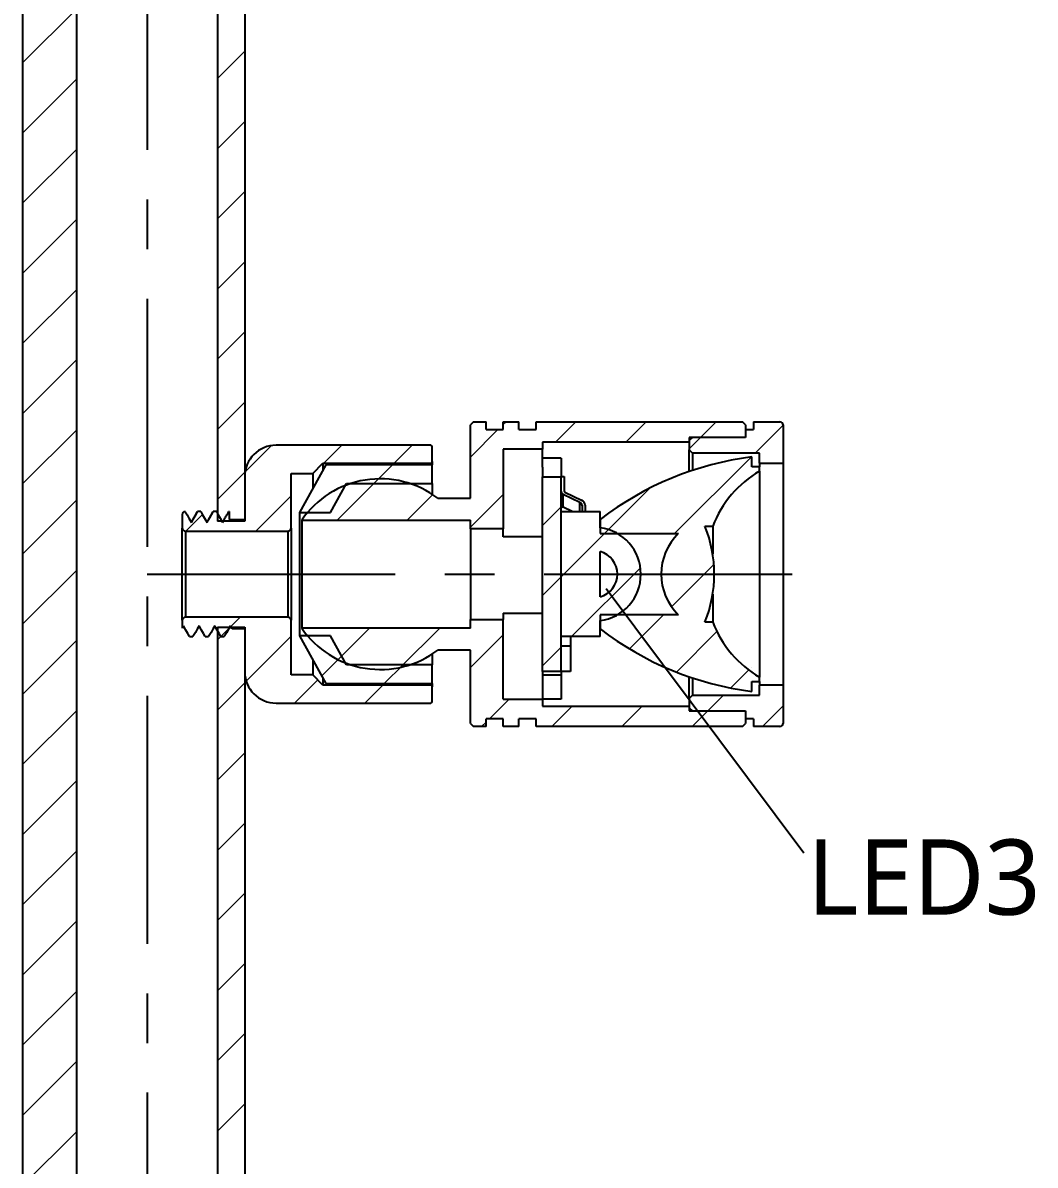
# Model space of a CAD drawing. Header units: millimetres. Extents: x 1051 to 2391, y -75 to 375.
# Drawn here: x 2108.8 to 2173.6, y 148.4 to 221.5 of the extents above; entities that cross this region are included whole.
import ezdxf

# ---------------------------------------------------------------- set-up
doc = ezdxf.new("R2010")
doc.units = ezdxf.units.MM
doc.linetypes.add('CENTER', pattern=[50.8, 31.75, -6.35, 6.35, -6.35])
for name, color, linetype, lineweight in [('CenterLine', 1, 'CENTER', 9), ('Dimension', 136, 'Continuous', 9), ('SolidLine', 7, 'Continuous', 30)]:
    doc.layers.add(name, color=color, linetype=linetype, lineweight=lineweight)
doc.styles.add('微软雅黑-Light', font='')
doc.styles.get('微软雅黑-Light').set_extended_font_data('Microsoft YaHei Light')
pattern_1 = [(45, (1079.2685, -42.7154), (-2.245064, 2.245064), [])]

msp = doc.modelspace()

# ---------------------------------------------------------------- hatches: boundary and pattern name
at = {"layer": 'SolidLine', "linetype": 'Continuous', "lineweight": 18}
h = msp.add_hatch(dxfattribs=at)
h.set_pattern_fill('ANSI31', color=256, style=0)
h.set_pattern_definition(pattern_1)
edge = h.paths.add_edge_path(flags=0)
edge.add_spline(control_points=[(2111.729, 85.314), (2111.834, 85.385), (2111.939, 85.456), (2112.044, 85.527), (2112.11, 85.571), (2112.176, 85.616), (2112.242, 85.66)], knot_values=[0, 0, 0, 0, 0.000381, 0.000381, 0.000381, 0.00062, 0.00062, 0.00062, 0.00062], weights=[1, 1, 1, 1, 1, 1, 1], degree=3, periodic=0)
edge.add_line((2112.242, 85.66), (2112.242, 86.063))
edge.add_spline(control_points=[(2112.242, 86.063), (2112.143, 86.111), (2112.045, 86.16), (2111.946, 86.208), (2111.873, 86.243), (2111.801, 86.278), (2111.729, 86.314)], knot_values=[0, 0, 0, 0, 0.00033, 0.00033, 0.00033, 0.000571, 0.000571, 0.000571, 0.000571], weights=[1, 1, 1, 1, 1, 1, 1], degree=3, periodic=0)
edge.add_spline(control_points=[(2111.729, 86.314), (2111.834, 86.385), (2111.939, 86.456), (2112.044, 86.527), (2112.11, 86.571), (2112.176, 86.616), (2112.242, 86.66)], knot_values=[0, 0, 0, 0, 0.000381, 0.000381, 0.000381, 0.00062, 0.00062, 0.00062, 0.00062], weights=[1, 1, 1, 1, 1, 1, 1], degree=3, periodic=0)
edge.add_line((2112.242, 86.66), (2112.242, 87.063))
edge.add_spline(control_points=[(2112.242, 87.063), (2112.143, 87.111), (2112.045, 87.16), (2111.946, 87.208), (2111.873, 87.243), (2111.801, 87.278), (2111.729, 87.314)], knot_values=[0, 0, 0, 0, 0.00033, 0.00033, 0.00033, 0.000571, 0.000571, 0.000571, 0.000571], weights=[1, 1, 1, 1, 1, 1, 1], degree=3, periodic=0)
edge.add_spline(control_points=[(2111.729, 87.314), (2111.834, 87.385), (2111.939, 87.456), (2112.044, 87.527), (2112.11, 87.571), (2112.176, 87.616), (2112.242, 87.66)], knot_values=[0, 0, 0, 0, 0.000381, 0.000381, 0.000381, 0.00062, 0.00062, 0.00062, 0.00062], weights=[1, 1, 1, 1, 1, 1, 1], degree=3, periodic=0)
edge.add_line((2112.242, 87.66), (2112.242, 88.063))
edge.add_spline(control_points=[(2112.242, 88.063), (2112.143, 88.111), (2112.045, 88.16), (2111.946, 88.208), (2111.873, 88.243), (2111.801, 88.278), (2111.729, 88.314)], knot_values=[0, 0, 0, 0, 0.00033, 0.00033, 0.00033, 0.000571, 0.000571, 0.000571, 0.000571], weights=[1, 1, 1, 1, 1, 1, 1], degree=3, periodic=0)
edge.add_spline(control_points=[(2111.729, 88.314), (2111.834, 88.385), (2111.939, 88.456), (2112.044, 88.527), (2112.11, 88.571), (2112.176, 88.616), (2112.242, 88.66)], knot_values=[0, 0, 0, 0, 0.000381, 0.000381, 0.000381, 0.00062, 0.00062, 0.00062, 0.00062], weights=[1, 1, 1, 1, 1, 1, 1], degree=3, periodic=0)
edge.add_line((2112.242, 88.66), (2112.242, 89.063))
edge.add_spline(control_points=[(2112.242, 89.063), (2112.143, 89.111), (2112.045, 89.16), (2111.946, 89.208), (2111.873, 89.243), (2111.801, 89.278), (2111.729, 89.314)], knot_values=[0, 0, 0, 0, 0.00033, 0.00033, 0.00033, 0.000571, 0.000571, 0.000571, 0.000571], weights=[1, 1, 1, 1, 1, 1, 1], degree=3, periodic=0)
edge.add_spline(control_points=[(2111.729, 89.314), (2111.834, 89.385), (2111.939, 89.456), (2112.044, 89.527), (2112.11, 89.571), (2112.176, 89.616), (2112.242, 89.66)], knot_values=[0, 0, 0, 0, 0.000381, 0.000381, 0.000381, 0.00062, 0.00062, 0.00062, 0.00062], weights=[1, 1, 1, 1, 1, 1, 1], degree=3, periodic=0)
edge.add_line((2112.242, 89.66), (2112.242, 90.063))
edge.add_spline(control_points=[(2112.242, 90.063), (2112.143, 90.111), (2112.045, 90.16), (2111.946, 90.208), (2111.873, 90.243), (2111.801, 90.278), (2111.729, 90.314)], knot_values=[0, 0, 0, 0, 0.00033, 0.00033, 0.00033, 0.000571, 0.000571, 0.000571, 0.000571], weights=[1, 1, 1, 1, 1, 1, 1], degree=3, periodic=0)
edge.add_spline(control_points=[(2111.729, 90.314), (2111.834, 90.385), (2111.939, 90.456), (2112.044, 90.527), (2112.11, 90.571), (2112.176, 90.616), (2112.242, 90.66)], knot_values=[0, 0, 0, 0, 0.000381, 0.000381, 0.000381, 0.00062, 0.00062, 0.00062, 0.00062], weights=[1, 1, 1, 1, 1, 1, 1], degree=3, periodic=0)
edge.add_line((2112.242, 90.66), (2112.242, 91.063))
edge.add_spline(control_points=[(2112.242, 91.063), (2112.143, 91.111), (2112.045, 91.16), (2111.946, 91.208), (2111.873, 91.243), (2111.801, 91.278), (2111.729, 91.314)], knot_values=[0, 0, 0, 0, 0.00033, 0.00033, 0.00033, 0.000571, 0.000571, 0.000571, 0.000571], weights=[1, 1, 1, 1, 1, 1, 1], degree=3, periodic=0)
edge.add_spline(control_points=[(2111.729, 91.314), (2111.834, 91.385), (2111.939, 91.456), (2112.044, 91.527), (2112.11, 91.571), (2112.176, 91.616), (2112.242, 91.66)], knot_values=[0, 0, 0, 0, 0.000381, 0.000381, 0.000381, 0.00062, 0.00062, 0.00062, 0.00062], weights=[1, 1, 1, 1, 1, 1, 1], degree=3, periodic=0)
edge.add_line((2112.242, 91.66), (2112.242, 92.063))
edge.add_spline(control_points=[(2112.242, 92.063), (2112.143, 92.111), (2112.045, 92.16), (2111.946, 92.208), (2111.873, 92.243), (2111.801, 92.278), (2111.729, 92.314)], knot_values=[0, 0, 0, 0, 0.00033, 0.00033, 0.00033, 0.000571, 0.000571, 0.000571, 0.000571], weights=[1, 1, 1, 1, 1, 1, 1], degree=3, periodic=0)
edge.add_spline(control_points=[(2111.729, 92.314), (2111.834, 92.385), (2111.939, 92.456), (2112.044, 92.527), (2112.11, 92.571), (2112.176, 92.616), (2112.242, 92.66)], knot_values=[0, 0, 0, 0, 0.000381, 0.000381, 0.000381, 0.00062, 0.00062, 0.00062, 0.00062], weights=[1, 1, 1, 1, 1, 1, 1], degree=3, periodic=0)
edge.add_line((2112.242, 92.66), (2112.242, 312.895))
edge.add_spline(control_points=[(2112.242, 312.895), (2112.168, 312.942), (2112.094, 312.99), (2112.02, 313.037), (2111.946, 313.084), (2111.872, 313.131), (2111.798, 313.178), (2111.724, 313.226), (2111.65, 313.273), (2111.575, 313.321)], knot_values=[0, 0, 0, 0, 0.000263, 0.000263, 0.000263, 0.000526, 0.000526, 0.000526, 0.000791, 0.000791, 0.000791, 0.000791], weights=[1, 1, 1, 1, 1, 1, 1, 1, 1, 1], degree=3, periodic=0)
edge.add_spline(control_points=[(2111.575, 313.321), (2111.719, 313.395), (2111.862, 313.47), (2112.006, 313.545), (2112.085, 313.586), (2112.164, 313.627), (2112.242, 313.668)], knot_values=[0, 0, 0, 0, 0.000485, 0.000485, 0.000485, 0.000752, 0.000752, 0.000752, 0.000752], weights=[1, 1, 1, 1, 1, 1, 1], degree=3, periodic=0)
edge.add_line((2112.242, 313.668), (2112.242, 313.895))
edge.add_spline(control_points=[(2112.242, 313.895), (2112.168, 313.942), (2112.094, 313.99), (2112.02, 314.037), (2111.946, 314.084), (2111.872, 314.131), (2111.798, 314.178), (2111.724, 314.226), (2111.65, 314.273), (2111.575, 314.321)], knot_values=[0, 0, 0, 0, 0.000263, 0.000263, 0.000263, 0.000526, 0.000526, 0.000526, 0.000791, 0.000791, 0.000791, 0.000791], weights=[1, 1, 1, 1, 1, 1, 1, 1, 1, 1], degree=3, periodic=0)
edge.add_spline(control_points=[(2111.575, 314.321), (2111.719, 314.395), (2111.862, 314.47), (2112.006, 314.545), (2112.085, 314.586), (2112.164, 314.627), (2112.242, 314.668)], knot_values=[0, 0, 0, 0, 0.000485, 0.000485, 0.000485, 0.000752, 0.000752, 0.000752, 0.000752], weights=[1, 1, 1, 1, 1, 1, 1], degree=3, periodic=0)
edge.add_line((2112.242, 314.668), (2112.242, 314.895))
edge.add_spline(control_points=[(2112.242, 314.895), (2112.168, 314.942), (2112.094, 314.99), (2112.02, 315.037), (2111.946, 315.084), (2111.872, 315.131), (2111.798, 315.178), (2111.724, 315.226), (2111.65, 315.273), (2111.575, 315.321)], knot_values=[0, 0, 0, 0, 0.000263, 0.000263, 0.000263, 0.000526, 0.000526, 0.000526, 0.000791, 0.000791, 0.000791, 0.000791], weights=[1, 1, 1, 1, 1, 1, 1, 1, 1, 1], degree=3, periodic=0)
edge.add_spline(control_points=[(2111.575, 315.321), (2111.719, 315.395), (2111.862, 315.47), (2112.006, 315.545), (2112.085, 315.586), (2112.164, 315.627), (2112.242, 315.668)], knot_values=[0, 0, 0, 0, 0.000485, 0.000485, 0.000485, 0.000752, 0.000752, 0.000752, 0.000752], weights=[1, 1, 1, 1, 1, 1, 1], degree=3, periodic=0)
edge.add_line((2112.242, 315.668), (2112.242, 315.895))
edge.add_spline(control_points=[(2112.242, 315.895), (2112.168, 315.942), (2112.094, 315.99), (2112.02, 316.037), (2111.946, 316.084), (2111.872, 316.131), (2111.798, 316.178), (2111.724, 316.226), (2111.65, 316.273), (2111.575, 316.321)], knot_values=[0, 0, 0, 0, 0.000263, 0.000263, 0.000263, 0.000526, 0.000526, 0.000526, 0.000791, 0.000791, 0.000791, 0.000791], weights=[1, 1, 1, 1, 1, 1, 1, 1, 1, 1], degree=3, periodic=0)
edge.add_spline(control_points=[(2111.575, 316.321), (2111.719, 316.395), (2111.862, 316.47), (2112.006, 316.545), (2112.085, 316.586), (2112.164, 316.627), (2112.242, 316.668)], knot_values=[0, 0, 0, 0, 0.000485, 0.000485, 0.000485, 0.000752, 0.000752, 0.000752, 0.000752], weights=[1, 1, 1, 1, 1, 1, 1], degree=3, periodic=0)
edge.add_line((2112.242, 316.668), (2112.242, 316.895))
edge.add_spline(control_points=[(2112.242, 316.895), (2112.168, 316.942), (2112.094, 316.99), (2112.02, 317.037), (2111.946, 317.084), (2111.872, 317.131), (2111.798, 317.178), (2111.724, 317.226), (2111.65, 317.273), (2111.575, 317.321)], knot_values=[0, 0, 0, 0, 0.000263, 0.000263, 0.000263, 0.000526, 0.000526, 0.000526, 0.000791, 0.000791, 0.000791, 0.000791], weights=[1, 1, 1, 1, 1, 1, 1, 1, 1, 1], degree=3, periodic=0)
edge.add_spline(control_points=[(2111.575, 317.321), (2111.708, 317.39), (2111.842, 317.459), (2111.975, 317.529)], knot_values=[0, 0, 0, 0, 0.00045, 0.00045, 0.00045, 0.00045], weights=[1, 1, 1, 1], degree=3, periodic=0)
edge.add_line((2111.975, 317.529), (2111.242, 318.261))
edge.add_line((2111.242, 318.261), (2108.792, 318.261))
edge.add_line((2108.792, 318.261), (2108.792, 316.761))
edge.add_line((2108.792, 316.761), (2109.592, 316.761))
edge.add_line((2109.592, 316.761), (2109.592, 315.661))
edge.add_line((2109.592, 315.661), (2108.792, 315.661))
edge.add_line((2108.792, 315.661), (2108.792, 83.261))
edge.add_line((2108.792, 83.261), (2111.242, 83.261))
edge.add_line((2111.242, 83.261), (2112.109, 84.128))
edge.add_spline(control_points=[(2112.109, 84.128), (2112.055, 84.155), (2112, 84.181), (2111.946, 84.208), (2111.873, 84.243), (2111.801, 84.278), (2111.729, 84.314)], knot_values=[0.000148, 0.000148, 0.000148, 0.000148, 0.00033, 0.00033, 0.00033, 0.000571, 0.000571, 0.000571, 0.000571], weights=[1, 1, 1, 1, 1, 1, 1], degree=3, periodic=0)
edge.add_spline(control_points=[(2111.729, 84.314), (2111.834, 84.385), (2111.939, 84.456), (2112.044, 84.527), (2112.11, 84.571), (2112.176, 84.616), (2112.242, 84.66)], knot_values=[0, 0, 0, 0, 0.000381, 0.000381, 0.000381, 0.00062, 0.00062, 0.00062, 0.00062], weights=[1, 1, 1, 1, 1, 1, 1], degree=3, periodic=0)
edge.add_line((2112.242, 84.66), (2112.242, 85.063))
edge.add_spline(control_points=[(2112.242, 85.063), (2112.143, 85.111), (2112.045, 85.16), (2111.946, 85.208), (2111.873, 85.243), (2111.801, 85.278), (2111.729, 85.314)], knot_values=[0, 0, 0, 0, 0.00033, 0.00033, 0.00033, 0.000571, 0.000571, 0.000571, 0.000571], weights=[1, 1, 1, 1, 1, 1, 1], degree=3, periodic=0)
h = msp.add_hatch(dxfattribs=at)
h.set_pattern_fill('ANSI31', color=256, style=0)
h.set_pattern_definition(pattern_1)
h.paths.add_polyline_path([(2121.242, 189.661), (2122.992, 189.661), (2122.992, 242.861), (2121.242, 242.861)], flags=0)
h = msp.add_hatch(dxfattribs=at)
h.set_pattern_fill('ANSI31', color=256, style=0)
h.set_pattern_definition(pattern_1)
edge = h.paths.add_edge_path(flags=0)
edge.add_line((2137.434, 191.121), (2135.351, 191.121))
edge.add_arc((2131.664, 186.261), 6.1, 52.81814, 145.55786)
edge.add_line((2126.634, 189.711), (2137.434, 189.711))
edge.add_line((2137.434, 189.711), (2137.434, 189.161))
edge.add_line((2137.434, 189.161), (2139.534, 189.161))
edge.add_line((2139.534, 189.161), (2139.534, 194.255))
edge.add_line((2139.534, 194.255), (2142.034, 194.255))
edge.add_line((2142.034, 194.255), (2142.034, 194.711))
edge.add_line((2142.034, 194.711), (2151.434, 194.711))
edge.add_line((2151.434, 194.711), (2151.434, 195.011))
edge.add_line((2151.434, 195.011), (2155.034, 195.011))
edge.add_line((2155.034, 195.011), (2155.034, 195.811))
edge.add_line((2155.034, 195.811), (2154.834, 196.011))
edge.add_line((2154.834, 196.011), (2141.634, 196.011))
edge.add_line((2141.634, 196.011), (2141.634, 195.511))
edge.add_line((2141.634, 195.511), (2140.534, 195.511))
edge.add_line((2140.534, 195.511), (2140.534, 196.011))
edge.add_line((2140.534, 196.011), (2139.534, 196.011))
edge.add_line((2139.534, 196.011), (2139.534, 195.511))
edge.add_line((2139.534, 195.511), (2138.434, 195.511))
edge.add_line((2138.434, 195.511), (2138.434, 196.011))
edge.add_line((2138.434, 196.011), (2137.634, 196.011))
edge.add_line((2137.634, 196.011), (2137.434, 195.811))
edge.add_line((2137.434, 195.811), (2137.434, 191.121))
h = msp.add_hatch(dxfattribs=at)
h.set_pattern_fill('ANSI31', color=256, style=0)
h.set_pattern_definition(pattern_1)
edge = h.paths.add_edge_path(flags=0)
edge.add_line((2157.234, 196.011), (2155.534, 196.011))
edge.add_line((2155.534, 196.011), (2155.534, 195.511))
edge.add_line((2155.534, 195.511), (2155.034, 195.511))
edge.add_line((2155.034, 195.511), (2155.034, 195.011))
edge.add_line((2155.034, 195.011), (2151.634, 195.011))
edge.add_line((2151.634, 195.011), (2151.434, 194.811))
edge.add_line((2151.434, 194.811), (2151.434, 194.211))
edge.add_line((2151.434, 194.211), (2151.634, 194.011))
edge.add_line((2151.634, 194.011), (2155.934, 194.011))
edge.add_line((2155.934, 194.011), (2155.934, 193.361))
edge.add_line((2155.934, 193.361), (2157.434, 193.361))
edge.add_line((2157.434, 193.361), (2157.434, 195.811))
edge.add_arc((2157.234, 195.811), 0.2, 0, 90)
h = msp.add_hatch(dxfattribs=at)
h.set_pattern_fill('ANSI31', color=256, style=0)
h.set_pattern_definition(pattern_1)
edge = h.paths.add_edge_path(flags=0)
edge.add_spline(control_points=[(2119.577, 189.577), (2119.524, 189.668), (2119.471, 189.758), (2119.417, 189.849), (2119.377, 189.917), (2119.337, 189.986), (2119.296, 190.055), (2119.256, 190.123), (2119.216, 190.192), (2119.176, 190.26)], knot_values=[0, 0, 0, 0, 0.000315, 0.000315, 0.000315, 0.000554, 0.000554, 0.000554, 0.000792, 0.000792, 0.000792, 0.000792], weights=[1, 1, 1, 1, 1, 1, 1, 1, 1, 1], degree=3, periodic=0)
edge.add_arc((2119.192, 190.061), 0.2, 94.71438, 180)
edge.add_line((2118.992, 190.061), (2118.992, 189.211))
edge.add_arc((2119.192, 189.211), 0.2, 180, 270)
edge.add_line((2119.192, 189.011), (2125.764, 189.011))
edge.add_arc((2125.764, 189.211), 0.2, 270, 360)
edge.add_line((2125.964, 189.211), (2125.964, 192.711))
edge.add_line((2125.964, 192.711), (2127.342, 192.711))
edge.add_line((2127.342, 192.711), (2127.992, 193.361))
edge.add_line((2127.992, 193.361), (2134.892, 193.361))
edge.add_arc((2134.892, 193.461), 0.1, 270, 360)
edge.add_line((2134.992, 193.461), (2134.992, 194.411))
edge.add_arc((2134.892, 194.411), 0.1, 0, 90)
edge.add_line((2134.892, 194.511), (2124.992, 194.511))
edge.add_arc((2124.992, 192.511), 2, 90, 180)
edge.add_line((2122.992, 192.511), (2122.992, 189.761))
edge.add_line((2122.992, 189.761), (2121.992, 189.761))
edge.add_line((2121.992, 189.761), (2121.992, 190.261))
edge.add_line((2121.992, 190.261), (2121.966, 190.261))
edge.add_spline(control_points=[(2121.966, 190.261), (2121.915, 190.172), (2121.864, 190.082), (2121.813, 189.993), (2121.774, 189.923), (2121.735, 189.854), (2121.695, 189.785), (2121.656, 189.715), (2121.616, 189.646), (2121.577, 189.577)], knot_values=[0, 0, 0, 0, 0.000309, 0.000309, 0.000309, 0.000548, 0.000548, 0.000548, 0.000787, 0.000787, 0.000787, 0.000787], weights=[1, 1, 1, 1, 1, 1, 1, 1, 1, 1], degree=3, periodic=0)
edge.add_spline(control_points=[(2121.577, 189.577), (2121.524, 189.668), (2121.471, 189.758), (2121.417, 189.849), (2121.377, 189.917), (2121.337, 189.986), (2121.296, 190.055), (2121.256, 190.124), (2121.216, 190.192), (2121.175, 190.261)], knot_values=[0, 0, 0, 0, 0.000315, 0.000315, 0.000315, 0.000554, 0.000554, 0.000554, 0.000793, 0.000793, 0.000793, 0.000793], weights=[1, 1, 1, 1, 1, 1, 1, 1, 1, 1], degree=3, periodic=0)
edge.add_line((2121.175, 190.261), (2120.966, 190.261))
edge.add_spline(control_points=[(2120.966, 190.261), (2120.915, 190.172), (2120.864, 190.082), (2120.813, 189.993), (2120.774, 189.923), (2120.735, 189.854), (2120.695, 189.785), (2120.656, 189.715), (2120.616, 189.646), (2120.577, 189.577)], knot_values=[0, 0, 0, 0, 0.000309, 0.000309, 0.000309, 0.000548, 0.000548, 0.000548, 0.000787, 0.000787, 0.000787, 0.000787], weights=[1, 1, 1, 1, 1, 1, 1, 1, 1, 1], degree=3, periodic=0)
edge.add_spline(control_points=[(2120.577, 189.577), (2120.524, 189.668), (2120.471, 189.758), (2120.417, 189.849), (2120.377, 189.917), (2120.337, 189.986), (2120.296, 190.055), (2120.256, 190.124), (2120.216, 190.192), (2120.175, 190.261)], knot_values=[0, 0, 0, 0, 0.000315, 0.000315, 0.000315, 0.000554, 0.000554, 0.000554, 0.000793, 0.000793, 0.000793, 0.000793], weights=[1, 1, 1, 1, 1, 1, 1, 1, 1, 1], degree=3, periodic=0)
edge.add_line((2120.175, 190.261), (2119.966, 190.261))
edge.add_spline(control_points=[(2119.966, 190.261), (2119.915, 190.172), (2119.864, 190.082), (2119.813, 189.993), (2119.774, 189.923), (2119.735, 189.854), (2119.695, 189.785), (2119.656, 189.715), (2119.616, 189.646), (2119.577, 189.577)], knot_values=[0, 0, 0, 0, 0.000309, 0.000309, 0.000309, 0.000548, 0.000548, 0.000548, 0.000787, 0.000787, 0.000787, 0.000787], weights=[1, 1, 1, 1, 1, 1, 1, 1, 1, 1], degree=3, periodic=0)
h = msp.add_hatch(dxfattribs=at)
h.set_pattern_fill('ANSI31', color=256, style=0)
h.set_pattern_definition(pattern_1)
edge = h.paths.add_edge_path(flags=0)
edge.add_line((2155.434, 179.386), (2155.934, 179.386))
edge.add_line((2155.934, 179.386), (2155.934, 179.661))
edge.add_arc((2159.47, 185.702), 7, 200.97991, 239.65971, ccw=False)
edge.add_line((2152.934, 183.196), (2152.434, 183.196))
edge.add_arc((2144.905, 186.261), 8.129, 337.84785, 382.15215)
edge.add_line((2152.434, 189.326), (2152.934, 189.326))
edge.add_arc((2159.47, 186.82), 7, 120.34029, 159.02009, ccw=False)
edge.add_line((2155.934, 192.861), (2155.934, 193.136))
edge.add_line((2155.934, 193.136), (2155.434, 193.136))
edge.add_line((2155.434, 193.136), (2155.434, 193.761))
edge.add_arc((2157.941, 173.919), 20, 97.2027, 127.61698)
edge.add_line((2145.734, 189.761), (2145.734, 188.861))
edge.add_line((2145.734, 188.861), (2150.734, 188.861))
edge.add_arc((2153.256, 186.261), 3.623, 134.1358, 225.8642)
edge.add_line((2150.734, 183.661), (2145.734, 183.661))
edge.add_line((2145.734, 183.661), (2145.734, 182.761))
edge.add_arc((2157.941, 198.603), 20, 232.38302, 262.7973)
edge.add_line((2155.434, 178.761), (2155.434, 179.386))
h = msp.add_hatch(dxfattribs=at)
h.set_pattern_fill('ANSI31', color=256, style=0)
h.set_pattern_definition(pattern_1)
h.paths.add_polyline_path([(2134.992, 193.261), (2128.173, 193.261), (2126.492, 190.211), (2128.473, 190.211), (2129.492, 192.061), (2134.992, 192.061)], flags=0)
h = msp.add_hatch(dxfattribs=at)
h.set_pattern_fill('ANSI31', color=256, style=0)
h.set_pattern_definition(pattern_1)
h.paths.add_polyline_path([(2142.034, 180.028), (2143.234, 180.028), (2143.234, 192.494), (2142.034, 192.494)], flags=0)
h = msp.add_hatch(dxfattribs=at)
h.set_pattern_fill('ANSI31', color=256, style=0)
h.set_pattern_definition(pattern_1)
edge = h.paths.add_edge_path(flags=0)
edge.add_line((2143.234, 190.261), (2143.234, 182.261))
edge.add_line((2143.234, 182.261), (2145.734, 182.261))
edge.add_line((2145.734, 182.261), (2145.734, 183.288))
edge.add_arc((2145.334, 186.261), 3, 277.66226, 442.33774)
edge.add_line((2145.734, 189.234), (2145.734, 190.261))
edge.add_line((2145.734, 190.261), (2143.234, 190.261))
edge = h.paths.add_edge_path(flags=0)
edge.add_line((2145.734, 184.815), (2145.734, 187.707))
edge.add_arc((2145.334, 186.261), 1.5, -74.53399, 74.53399, ccw=False)
h = msp.add_hatch(dxfattribs=at)
h.set_pattern_fill('ANSI31', color=256, style=0)
h.set_pattern_definition(pattern_1)
edge = h.paths.add_edge_path(flags=0)
edge.add_spline(control_points=[(2119.077, 182.945), (2119.128, 182.856), (2119.179, 182.766), (2119.23, 182.677), (2119.269, 182.607), (2119.308, 182.538), (2119.348, 182.469), (2119.387, 182.4), (2119.427, 182.33), (2119.466, 182.261)], knot_values=[0, 0, 0, 0, 0.000309, 0.000309, 0.000309, 0.000548, 0.000548, 0.000548, 0.000787, 0.000787, 0.000787, 0.000787], weights=[1, 1, 1, 1, 1, 1, 1, 1, 1, 1], degree=3, periodic=0)
edge.add_line((2119.466, 182.261), (2119.675, 182.261))
edge.add_spline(control_points=[(2119.675, 182.261), (2119.729, 182.352), (2119.782, 182.442), (2119.835, 182.533), (2119.875, 182.602), (2119.916, 182.67), (2119.956, 182.739), (2119.996, 182.808), (2120.037, 182.876), (2120.077, 182.945)], knot_values=[0, 0, 0, 0, 0.000315, 0.000315, 0.000315, 0.000554, 0.000554, 0.000554, 0.000793, 0.000793, 0.000793, 0.000793], weights=[1, 1, 1, 1, 1, 1, 1, 1, 1, 1], degree=3, periodic=0)
edge.add_spline(control_points=[(2120.077, 182.945), (2120.128, 182.856), (2120.179, 182.766), (2120.23, 182.677), (2120.269, 182.607), (2120.308, 182.538), (2120.348, 182.469), (2120.387, 182.4), (2120.427, 182.33), (2120.466, 182.261)], knot_values=[0, 0, 0, 0, 0.000309, 0.000309, 0.000309, 0.000548, 0.000548, 0.000548, 0.000787, 0.000787, 0.000787, 0.000787], weights=[1, 1, 1, 1, 1, 1, 1, 1, 1, 1], degree=3, periodic=0)
edge.add_line((2120.466, 182.261), (2120.675, 182.261))
edge.add_spline(control_points=[(2120.675, 182.261), (2120.729, 182.352), (2120.782, 182.442), (2120.835, 182.533), (2120.875, 182.602), (2120.916, 182.67), (2120.956, 182.739), (2120.996, 182.808), (2121.037, 182.876), (2121.077, 182.945)], knot_values=[0, 0, 0, 0, 0.000315, 0.000315, 0.000315, 0.000554, 0.000554, 0.000554, 0.000793, 0.000793, 0.000793, 0.000793], weights=[1, 1, 1, 1, 1, 1, 1, 1, 1, 1], degree=3, periodic=0)
edge.add_spline(control_points=[(2121.077, 182.945), (2121.128, 182.856), (2121.179, 182.766), (2121.23, 182.677), (2121.269, 182.607), (2121.308, 182.538), (2121.348, 182.469), (2121.387, 182.4), (2121.427, 182.33), (2121.466, 182.261)], knot_values=[0, 0, 0, 0, 0.000309, 0.000309, 0.000309, 0.000548, 0.000548, 0.000548, 0.000787, 0.000787, 0.000787, 0.000787], weights=[1, 1, 1, 1, 1, 1, 1, 1, 1, 1], degree=3, periodic=0)
edge.add_line((2121.466, 182.261), (2121.675, 182.261))
edge.add_spline(control_points=[(2121.675, 182.261), (2121.729, 182.352), (2121.782, 182.442), (2121.835, 182.533), (2121.875, 182.602), (2121.916, 182.67), (2121.956, 182.739), (2121.996, 182.808), (2122.037, 182.876), (2122.077, 182.945)], knot_values=[0, 0, 0, 0, 0.000315, 0.000315, 0.000315, 0.000554, 0.000554, 0.000554, 0.000793, 0.000793, 0.000793, 0.000793], weights=[1, 1, 1, 1, 1, 1, 1, 1, 1, 1], degree=3, periodic=0)
edge.add_spline(control_points=[(2122.077, 182.945), (2122.112, 182.884), (2122.147, 182.822), (2122.182, 182.761)], knot_values=[0, 0, 0, 0, 0.000212, 0.000212, 0.000212, 0.000212], weights=[1, 1, 1, 1], degree=3, periodic=0)
edge.add_line((2122.182, 182.761), (2122.992, 182.761))
edge.add_line((2122.992, 182.761), (2122.992, 180.011))
edge.add_arc((2124.992, 180.011), 2, 180, 270)
edge.add_line((2124.992, 178.011), (2134.892, 178.011))
edge.add_arc((2134.892, 178.111), 0.1, 270, 360)
edge.add_line((2134.992, 178.111), (2134.992, 179.061))
edge.add_arc((2134.892, 179.061), 0.1, 0, 90)
edge.add_line((2134.892, 179.161), (2127.992, 179.161))
edge.add_line((2127.992, 179.161), (2127.342, 179.811))
edge.add_line((2127.342, 179.811), (2125.964, 179.811))
edge.add_line((2125.964, 179.811), (2125.964, 183.311))
edge.add_arc((2125.764, 183.311), 0.2, 0, 90)
edge.add_line((2125.764, 183.511), (2119.192, 183.511))
edge.add_arc((2119.192, 183.311), 0.2, 90, 180)
edge.add_line((2118.992, 183.311), (2118.992, 182.801))
edge.add_spline(control_points=[(2118.992, 182.801), (2119.021, 182.849), (2119.049, 182.897), (2119.077, 182.945)], knot_values=[0.000626, 0.000626, 0.000626, 0.000626, 0.000793, 0.000793, 0.000793, 0.000793], weights=[1, 1, 1, 1], degree=3, periodic=0)
h = msp.add_hatch(dxfattribs=at)
h.set_pattern_fill('ANSI31', color=256, style=0)
h.set_pattern_definition(pattern_1)
edge = h.paths.add_edge_path(flags=0)
edge.add_spline(control_points=[(2121.756, 88.814), (2121.657, 88.765), (2121.558, 88.717), (2121.459, 88.669), (2121.387, 88.634), (2121.315, 88.599), (2121.242, 88.563)], knot_values=[0, 0, 0, 0, 0.00033, 0.00033, 0.00033, 0.000571, 0.000571, 0.000571, 0.000571], weights=[1, 1, 1, 1, 1, 1, 1], degree=3, periodic=0)
edge.add_line((2121.242, 88.563), (2121.242, 88.16))
edge.add_spline(control_points=[(2121.242, 88.16), (2121.347, 88.089), (2121.452, 88.018), (2121.558, 87.947), (2121.624, 87.903), (2121.69, 87.858), (2121.756, 87.814)], knot_values=[0, 0, 0, 0, 0.000381, 0.000381, 0.000381, 0.00062, 0.00062, 0.00062, 0.00062], weights=[1, 1, 1, 1, 1, 1, 1], degree=3, periodic=0)
edge.add_spline(control_points=[(2121.756, 87.814), (2121.657, 87.765), (2121.558, 87.717), (2121.459, 87.669), (2121.387, 87.634), (2121.315, 87.599), (2121.242, 87.563)], knot_values=[0, 0, 0, 0, 0.00033, 0.00033, 0.00033, 0.000571, 0.000571, 0.000571, 0.000571], weights=[1, 1, 1, 1, 1, 1, 1], degree=3, periodic=0)
edge.add_line((2121.242, 87.563), (2121.242, 87.16))
edge.add_spline(control_points=[(2121.242, 87.16), (2121.347, 87.089), (2121.452, 87.018), (2121.558, 86.947), (2121.624, 86.903), (2121.69, 86.858), (2121.756, 86.814)], knot_values=[0, 0, 0, 0, 0.000381, 0.000381, 0.000381, 0.00062, 0.00062, 0.00062, 0.00062], weights=[1, 1, 1, 1, 1, 1, 1], degree=3, periodic=0)
edge.add_spline(control_points=[(2121.756, 86.814), (2121.657, 86.765), (2121.558, 86.717), (2121.459, 86.669), (2121.387, 86.634), (2121.315, 86.599), (2121.242, 86.563)], knot_values=[0, 0, 0, 0, 0.00033, 0.00033, 0.00033, 0.000571, 0.000571, 0.000571, 0.000571], weights=[1, 1, 1, 1, 1, 1, 1], degree=3, periodic=0)
edge.add_line((2121.242, 86.563), (2121.242, 86.16))
edge.add_spline(control_points=[(2121.242, 86.16), (2121.347, 86.089), (2121.452, 86.018), (2121.558, 85.947), (2121.624, 85.903), (2121.69, 85.858), (2121.756, 85.814)], knot_values=[0, 0, 0, 0, 0.000381, 0.000381, 0.000381, 0.00062, 0.00062, 0.00062, 0.00062], weights=[1, 1, 1, 1, 1, 1, 1], degree=3, periodic=0)
edge.add_spline(control_points=[(2121.756, 85.814), (2121.657, 85.765), (2121.558, 85.717), (2121.459, 85.669), (2121.387, 85.634), (2121.315, 85.599), (2121.242, 85.563)], knot_values=[0, 0, 0, 0, 0.00033, 0.00033, 0.00033, 0.000571, 0.000571, 0.000571, 0.000571], weights=[1, 1, 1, 1, 1, 1, 1], degree=3, periodic=0)
edge.add_line((2121.242, 85.563), (2121.242, 85.16))
edge.add_spline(control_points=[(2121.242, 85.16), (2121.347, 85.089), (2121.452, 85.018), (2121.558, 84.947), (2121.624, 84.903), (2121.69, 84.858), (2121.756, 84.814)], knot_values=[0, 0, 0, 0, 0.000381, 0.000381, 0.000381, 0.00062, 0.00062, 0.00062, 0.00062], weights=[1, 1, 1, 1, 1, 1, 1], degree=3, periodic=0)
edge.add_spline(control_points=[(2121.756, 84.814), (2121.657, 84.765), (2121.558, 84.717), (2121.459, 84.669), (2121.387, 84.634), (2121.315, 84.599), (2121.242, 84.563)], knot_values=[0, 0, 0, 0, 0.00033, 0.00033, 0.00033, 0.000571, 0.000571, 0.000571, 0.000571], weights=[1, 1, 1, 1, 1, 1, 1], degree=3, periodic=0)
edge.add_line((2121.242, 84.563), (2121.242, 84.261))
edge.add_line((2121.242, 84.261), (2121.552, 83.951))
edge.add_spline(control_points=[(2121.552, 83.951), (2121.554, 83.95), (2121.556, 83.949), (2121.558, 83.947), (2121.624, 83.903), (2121.69, 83.858), (2121.756, 83.814)], knot_values=[0.000374, 0.000374, 0.000374, 0.000374, 0.000381, 0.000381, 0.000381, 0.00062, 0.00062, 0.00062, 0.00062], weights=[1, 1, 1, 1, 1, 1, 1], degree=3, periodic=0)
edge.add_spline(control_points=[(2121.756, 83.814), (2121.741, 83.806), (2121.726, 83.799), (2121.711, 83.792)], knot_values=[0, 0, 0, 0, 0.000049, 0.000049, 0.000049, 0.000049], weights=[1, 1, 1, 1], degree=3, periodic=0)
edge.add_line((2121.711, 83.792), (2122.242, 83.261))
edge.add_line((2122.242, 83.261), (2122.992, 83.261))
edge.add_line((2122.992, 83.261), (2122.992, 182.861))
edge.add_line((2122.992, 182.861), (2121.242, 182.861))
edge.add_line((2121.242, 182.861), (2121.242, 93.16))
edge.add_spline(control_points=[(2121.242, 93.16), (2121.347, 93.089), (2121.452, 93.018), (2121.558, 92.947), (2121.624, 92.903), (2121.69, 92.858), (2121.756, 92.814)], knot_values=[0, 0, 0, 0, 0.000381, 0.000381, 0.000381, 0.00062, 0.00062, 0.00062, 0.00062], weights=[1, 1, 1, 1, 1, 1, 1], degree=3, periodic=0)
edge.add_spline(control_points=[(2121.756, 92.814), (2121.657, 92.765), (2121.558, 92.717), (2121.459, 92.669), (2121.387, 92.634), (2121.315, 92.599), (2121.242, 92.563)], knot_values=[0, 0, 0, 0, 0.00033, 0.00033, 0.00033, 0.000571, 0.000571, 0.000571, 0.000571], weights=[1, 1, 1, 1, 1, 1, 1], degree=3, periodic=0)
edge.add_line((2121.242, 92.563), (2121.242, 92.16))
edge.add_spline(control_points=[(2121.242, 92.16), (2121.347, 92.089), (2121.452, 92.018), (2121.558, 91.947), (2121.624, 91.903), (2121.69, 91.858), (2121.756, 91.814)], knot_values=[0, 0, 0, 0, 0.000381, 0.000381, 0.000381, 0.00062, 0.00062, 0.00062, 0.00062], weights=[1, 1, 1, 1, 1, 1, 1], degree=3, periodic=0)
edge.add_spline(control_points=[(2121.756, 91.814), (2121.657, 91.765), (2121.558, 91.717), (2121.459, 91.669), (2121.387, 91.634), (2121.315, 91.599), (2121.242, 91.563)], knot_values=[0, 0, 0, 0, 0.00033, 0.00033, 0.00033, 0.000571, 0.000571, 0.000571, 0.000571], weights=[1, 1, 1, 1, 1, 1, 1], degree=3, periodic=0)
edge.add_line((2121.242, 91.563), (2121.242, 91.16))
edge.add_spline(control_points=[(2121.242, 91.16), (2121.347, 91.089), (2121.452, 91.018), (2121.558, 90.947), (2121.624, 90.903), (2121.69, 90.858), (2121.756, 90.814)], knot_values=[0, 0, 0, 0, 0.000381, 0.000381, 0.000381, 0.00062, 0.00062, 0.00062, 0.00062], weights=[1, 1, 1, 1, 1, 1, 1], degree=3, periodic=0)
edge.add_spline(control_points=[(2121.756, 90.814), (2121.657, 90.765), (2121.558, 90.717), (2121.459, 90.669), (2121.387, 90.634), (2121.315, 90.599), (2121.242, 90.563)], knot_values=[0, 0, 0, 0, 0.00033, 0.00033, 0.00033, 0.000571, 0.000571, 0.000571, 0.000571], weights=[1, 1, 1, 1, 1, 1, 1], degree=3, periodic=0)
edge.add_line((2121.242, 90.563), (2121.242, 90.16))
edge.add_spline(control_points=[(2121.242, 90.16), (2121.347, 90.089), (2121.452, 90.018), (2121.558, 89.947), (2121.624, 89.903), (2121.69, 89.858), (2121.756, 89.814)], knot_values=[0, 0, 0, 0, 0.000381, 0.000381, 0.000381, 0.00062, 0.00062, 0.00062, 0.00062], weights=[1, 1, 1, 1, 1, 1, 1], degree=3, periodic=0)
edge.add_spline(control_points=[(2121.756, 89.814), (2121.657, 89.765), (2121.558, 89.717), (2121.459, 89.669), (2121.387, 89.634), (2121.315, 89.599), (2121.242, 89.563)], knot_values=[0, 0, 0, 0, 0.00033, 0.00033, 0.00033, 0.000571, 0.000571, 0.000571, 0.000571], weights=[1, 1, 1, 1, 1, 1, 1], degree=3, periodic=0)
edge.add_line((2121.242, 89.563), (2121.242, 89.16))
edge.add_spline(control_points=[(2121.242, 89.16), (2121.347, 89.089), (2121.452, 89.018), (2121.558, 88.947), (2121.624, 88.903), (2121.69, 88.858), (2121.756, 88.814)], knot_values=[0, 0, 0, 0, 0.000381, 0.000381, 0.000381, 0.00062, 0.00062, 0.00062, 0.00062], weights=[1, 1, 1, 1, 1, 1, 1], degree=3, periodic=0)
h = msp.add_hatch(dxfattribs=at)
h.set_pattern_fill('ANSI31', color=256, style=0)
h.set_pattern_definition(pattern_1)
edge = h.paths.add_edge_path(flags=0)
edge.add_line((2137.434, 182.811), (2126.634, 182.811))
edge.add_arc((2131.664, 186.261), 6.1, 214.44214, 307.18186)
edge.add_line((2135.351, 181.401), (2137.434, 181.401))
edge.add_line((2137.434, 181.401), (2137.434, 176.711))
edge.add_line((2137.434, 176.711), (2137.634, 176.511))
edge.add_line((2137.634, 176.511), (2138.434, 176.511))
edge.add_line((2138.434, 176.511), (2138.434, 177.011))
edge.add_line((2138.434, 177.011), (2139.534, 177.011))
edge.add_line((2139.534, 177.011), (2139.534, 176.511))
edge.add_line((2139.534, 176.511), (2140.534, 176.511))
edge.add_line((2140.534, 176.511), (2140.534, 177.011))
edge.add_line((2140.534, 177.011), (2141.634, 177.011))
edge.add_line((2141.634, 177.011), (2141.634, 176.511))
edge.add_line((2141.634, 176.511), (2154.834, 176.511))
edge.add_line((2154.834, 176.511), (2155.034, 176.711))
edge.add_line((2155.034, 176.711), (2155.034, 177.511))
edge.add_line((2155.034, 177.511), (2151.434, 177.511))
edge.add_line((2151.434, 177.511), (2151.434, 177.811))
edge.add_line((2151.434, 177.811), (2142.034, 177.811))
edge.add_line((2142.034, 177.811), (2142.034, 178.267))
edge.add_line((2142.034, 178.267), (2139.534, 178.267))
edge.add_line((2139.534, 178.267), (2139.534, 183.361))
edge.add_line((2139.534, 183.361), (2137.434, 183.361))
edge.add_line((2137.434, 183.361), (2137.434, 182.811))
h = msp.add_hatch(dxfattribs=at)
h.set_pattern_fill('ANSI31', color=256, style=0)
h.set_pattern_definition(pattern_1)
h.paths.add_polyline_path([(2128.473, 182.311), (2126.492, 182.311), (2128.173, 179.261), (2134.992, 179.261), (2134.992, 180.461), (2129.492, 180.461)], flags=0)
h = msp.add_hatch(dxfattribs=at)
h.set_pattern_fill('ANSI31', color=256, style=0)
h.set_pattern_definition(pattern_1)
edge = h.paths.add_edge_path(flags=0)
edge.add_line((2155.034, 177.011), (2155.534, 177.011))
edge.add_line((2155.534, 177.011), (2155.534, 176.511))
edge.add_line((2155.534, 176.511), (2157.234, 176.511))
edge.add_arc((2157.234, 176.711), 0.2, 270, 360)
edge.add_line((2157.434, 176.711), (2157.434, 179.161))
edge.add_line((2157.434, 179.161), (2155.934, 179.161))
edge.add_line((2155.934, 179.161), (2155.934, 178.511))
edge.add_line((2155.934, 178.511), (2151.634, 178.511))
edge.add_line((2151.634, 178.511), (2151.434, 178.311))
edge.add_line((2151.434, 178.311), (2151.434, 177.711))
edge.add_line((2151.434, 177.711), (2151.634, 177.511))
edge.add_line((2151.634, 177.511), (2155.034, 177.511))
edge.add_line((2155.034, 177.511), (2155.034, 177.011))

# ---------------------------------------------------------------- linework, layer by layer
at = {"layer": 'CenterLine', "lineweight": -3, "ltscale": 0.5}
for p, q in [((2116.742, 330.882), (2116.742, 69.882)), ((2116.742, 186.261), (2158.879, 186.261))]:
    msp.add_line(p, q, dxfattribs=at)
at = {"layer": 'Dimension', "lineweight": -3}
msp.add_line((2158.762, 168.408), (2146.115, 185.328), dxfattribs=at)
at = {"layer": 'SolidLine', "color": 7, "linetype": 'Continuous', "lineweight": 25}
for p, q in [((2108.792, 83.261), (2108.792, 315.661)), ((2112.242, 92.66), (2112.242, 312.895)), ((2121.242, 242.861), (2121.242, 189.661)), ((2122.992, 242.861), (2122.992, 189.661)), ((2137.634, 196.011), (2137.434, 195.811)), ((2137.634, 196.011), (2138.434, 196.011)), ((2138.434, 195.511), (2138.434, 196.011)), ((2139.534, 196.011), (2140.534, 196.011)), ((2139.534, 195.511), (2139.534, 196.011)), ((2140.534, 195.511), (2140.534, 196.011)), ((2141.634, 196.011), (2154.834, 196.011)), ((2141.634, 195.511), (2141.634, 196.011)), ((2155.034, 195.811), (2154.834, 196.011)), ((2155.534, 196.011), (2157.234, 196.011)), ((2155.534, 196.011), (2155.534, 195.511)), ((2137.434, 191.121), (2137.434, 195.811)), ((2138.434, 195.511), (2139.534, 195.511)), ((2140.534, 195.511), (2141.634, 195.511)), ((2155.034, 195.811), (2155.034, 195.011)), ((2155.034, 195.511), (2155.534, 195.511)), ((2155.034, 195.511), (2155.034, 195.011)), ((2157.434, 195.811), (2157.434, 193.361)), ((2134.892, 194.511), (2124.992, 194.511)), ((2151.434, 194.711), (2142.034, 194.711)), ((2142.034, 194.711), (2142.034, 194.255)), ((2151.634, 195.011), (2151.434, 194.811)), ((2155.034, 195.011), (2151.434, 195.011)), ((2151.434, 195.011), (2151.434, 194.711)), ((2151.434, 194.811), (2151.434, 194.211)), ((2155.034, 195.011), (2151.634, 195.011)), ((2134.992, 193.461), (2134.992, 194.411)), ((2142.034, 194.255), (2139.534, 194.255)), ((2139.534, 194.255), (2139.534, 189.161)), ((2142.034, 193.116), (2142.034, 194.255)), ((2151.434, 194.211), (2151.634, 194.011)), ((2151.434, 192.83), (2151.434, 194.211)), ((2151.634, 194.011), (2151.634, 192.898)), ((2155.934, 194.011), (2151.634, 194.011)), ((2155.434, 193.136), (2155.434, 193.761)), ((2155.934, 193.361), (2155.934, 194.011)), ((2128.173, 193.261), (2126.492, 190.211)), ((2127.342, 192.711), (2127.992, 193.361)), ((2127.992, 193.361), (2127.992, 192.933)), ((2127.992, 193.361), (2134.892, 193.361)), ((2134.992, 193.261), (2128.173, 193.261)), ((2134.992, 193.461), (2134.992, 193.261)), ((2134.992, 192.061), (2134.992, 193.261)), ((2143.234, 193.683), (2142.034, 193.683)), ((2142.034, 193.116), (2142.034, 192.494)), ((2143.234, 193.683), (2143.234, 192.494)), ((2155.934, 193.136), (2155.434, 193.136)), ((2155.934, 193.361), (2157.434, 193.361)), ((2155.934, 193.361), (2155.934, 193.136)), ((2155.934, 192.861), (2155.934, 193.136)), ((2157.434, 193.361), (2157.434, 179.161)), ((2122.992, 192.511), (2122.992, 189.761)), ((2125.964, 192.711), (2127.342, 192.711)), ((2125.964, 189.211), (2125.964, 192.711)), ((2127.342, 192.711), (2127.342, 191.754)), ((2142.034, 192.494), (2143.234, 192.494)), ((2142.034, 180.028), (2142.034, 192.494)), ((2143.234, 192.501), (2143.434, 192.501)), ((2143.234, 180.028), (2143.234, 192.494)), ((2143.434, 192.501), (2143.434, 191.577)), ((2155.934, 192.861), (2155.934, 179.661)), ((2128.473, 190.211), (2129.492, 192.061)), ((2129.492, 192.061), (2129.492, 191.961)), ((2129.492, 192.061), (2134.992, 192.061)), ((2134.992, 192.061), (2134.992, 191.373)), ((2135.351, 191.121), (2137.434, 191.121)), ((2143.371, 191.384), (2144.44, 190.859)), ((2143.371, 190.546), (2143.371, 191.384)), ((2143.48, 191.512), (2144.548, 190.987)), ((2119.954, 190.233), (2119.966, 190.261)), ((2120.175, 190.261), (2119.966, 190.261)), ((2120.954, 190.219), (2120.966, 190.261)), ((2121.175, 190.261), (2120.966, 190.261)), ((2121.992, 190.261), (2121.966, 190.261)), ((2121.992, 190.261), (2121.992, 189.761)), ((2126.492, 190.211), (2126.492, 182.311)), ((2126.492, 190.211), (2128.473, 190.211)), ((2143.234, 190.261), (2145.734, 190.261)), ((2143.234, 182.261), (2143.234, 190.261)), ((2143.951, 190.261), (2143.371, 190.546)), ((2144.577, 190.666), (2144.577, 190.261)), ((2144.777, 190.666), (2144.777, 190.261)), ((2145.734, 189.234), (2145.734, 190.261)), ((2118.992, 190.061), (2118.992, 189.211)), ((2122.992, 189.661), (2121.242, 189.661)), ((2121.611, 189.649), (2121.574, 189.583)), ((2121.992, 189.761), (2122.992, 189.761)), ((2126.634, 189.711), (2126.634, 182.811)), ((2126.634, 189.711), (2137.434, 189.711)), ((2137.434, 189.161), (2137.434, 189.711)), ((2145.734, 189.761), (2145.734, 188.861)), ((2118.992, 183.311), (2118.992, 189.211)), ((2119.192, 189.011), (2119.192, 183.511)), ((2119.192, 189.011), (2125.764, 189.011)), ((2125.764, 183.511), (2125.764, 189.011)), ((2125.964, 189.211), (2125.964, 183.311)), ((2139.534, 189.161), (2137.434, 189.161)), ((2137.434, 189.161), (2137.434, 183.361)), ((2139.534, 188.653), (2139.534, 189.161)), ((2142.034, 188.653), (2139.534, 188.653)), ((2145.734, 188.861), (2150.734, 188.861)), ((2152.434, 189.326), (2152.934, 189.326)), ((2152.934, 189.326), (2152.934, 187.532)), ((2145.734, 184.815), (2145.734, 187.707)), ((2152.934, 184.99), (2152.934, 183.196)), ((2125.764, 183.511), (2119.192, 183.511)), ((2139.534, 183.773), (2142.034, 183.773)), ((2139.534, 183.773), (2139.534, 183.361)), ((2145.734, 183.661), (2145.734, 182.761)), ((2150.734, 183.661), (2145.734, 183.661)), ((2118.992, 183.311), (2118.992, 182.801)), ((2119.077, 182.945), (2118.992, 182.801)), ((2121.242, 182.861), (2121.242, 93.16)), ((2121.242, 182.861), (2122.992, 182.861)), ((2122.182, 182.761), (2122.077, 182.945)), ((2122.992, 182.761), (2122.182, 182.761)), ((2122.992, 182.861), (2122.992, 83.261)), ((2122.992, 182.761), (2122.992, 180.011)), ((2125.964, 179.811), (2125.964, 183.311)), ((2137.434, 182.811), (2126.634, 182.811)), ((2137.434, 183.361), (2139.534, 183.361)), ((2137.434, 182.811), (2137.434, 183.361)), ((2139.534, 178.267), (2139.534, 183.361)), ((2145.734, 182.261), (2145.734, 183.288)), ((2152.934, 183.196), (2152.434, 183.196)), ((2119.466, 182.261), (2119.675, 182.261)), ((2120.466, 182.261), (2120.675, 182.261)), ((2121.466, 182.261), (2121.675, 182.261)), ((2126.492, 182.311), (2128.173, 179.261)), ((2128.473, 182.311), (2126.492, 182.311)), ((2129.492, 180.461), (2128.473, 182.311)), ((2145.734, 182.261), (2143.234, 182.261)), ((2143.844, 182.254), (2143.834, 182.254)), ((2143.834, 182.254), (2143.834, 181.643)), ((2143.844, 182.261), (2143.844, 182.254)), ((2143.844, 182.254), (2143.844, 180.643)), ((2137.434, 181.401), (2135.351, 181.401)), ((2137.434, 176.711), (2137.434, 181.401)), ((2143.834, 181.643), (2143.234, 181.643)), ((2143.834, 181.643), (2143.834, 180.032)), ((2127.342, 180.768), (2127.342, 179.811)), ((2134.992, 181.149), (2134.992, 180.461)), ((2143.844, 180.643), (2143.834, 180.643)), ((2129.492, 180.561), (2129.492, 180.461)), ((2134.992, 180.461), (2129.492, 180.461)), ((2134.992, 179.261), (2134.992, 180.461)), ((2143.234, 180.028), (2142.034, 180.028)), ((2142.034, 180.028), (2142.034, 179.791)), ((2143.834, 180.032), (2143.234, 180.032)), ((2143.234, 180.028), (2143.234, 179.791)), ((2127.342, 179.811), (2125.964, 179.811)), ((2127.992, 179.161), (2127.342, 179.811)), ((2127.992, 179.589), (2127.992, 179.161)), ((2134.892, 179.161), (2127.992, 179.161)), ((2128.173, 179.261), (2134.992, 179.261)), ((2134.992, 179.261), (2134.992, 179.061)), ((2143.234, 179.791), (2142.034, 179.791)), ((2142.034, 179.791), (2142.034, 178.282)), ((2143.234, 179.791), (2143.234, 178.263)), ((2151.434, 178.311), (2151.434, 179.691)), ((2151.634, 179.624), (2151.634, 178.511)), ((2155.434, 178.761), (2155.434, 179.386)), ((2155.434, 179.386), (2155.934, 179.386)), ((2155.934, 179.386), (2155.934, 179.661)), ((2155.934, 179.386), (2155.934, 179.161)), ((2157.434, 179.161), (2155.934, 179.161)), ((2155.934, 178.511), (2155.934, 179.161)), ((2157.434, 179.161), (2157.434, 176.711)), ((2134.992, 178.111), (2134.992, 179.061)), ((2151.634, 178.511), (2151.434, 178.311)), ((2151.634, 178.511), (2155.934, 178.511)), ((2124.992, 178.011), (2134.892, 178.011)), ((2139.534, 178.267), (2142.034, 178.267)), ((2142.034, 178.267), (2142.034, 178.282)), ((2142.034, 178.267), (2142.034, 177.811)), ((2143.234, 178.263), (2142.034, 178.263)), ((2142.034, 177.811), (2151.434, 177.811)), ((2151.434, 178.311), (2151.434, 177.711)), ((2151.434, 177.811), (2151.434, 177.511)), ((2151.434, 177.711), (2151.634, 177.511)), ((2139.534, 177.011), (2138.434, 177.011)), ((2138.434, 176.511), (2138.434, 177.011)), ((2139.534, 176.511), (2139.534, 177.011)), ((2141.634, 177.011), (2140.534, 177.011)), ((2140.534, 176.511), (2140.534, 177.011)), ((2141.634, 176.511), (2141.634, 177.011)), ((2151.434, 177.511), (2155.034, 177.511)), ((2151.634, 177.511), (2155.034, 177.511)), ((2155.034, 177.511), (2155.034, 177.011)), ((2155.034, 177.511), (2155.034, 176.711)), ((2155.534, 177.011), (2155.034, 177.011)), ((2155.534, 177.011), (2155.534, 176.511)), ((2137.434, 176.711), (2137.634, 176.511)), ((2138.434, 176.511), (2137.634, 176.511)), ((2140.534, 176.511), (2139.534, 176.511)), ((2154.834, 176.511), (2141.634, 176.511)), ((2154.834, 176.511), (2155.034, 176.711)), ((2157.234, 176.511), (2155.534, 176.511))]:
    msp.add_line(p, q, dxfattribs=at)
at = {"layer": 'SolidLine', "color": 8, "linetype": 'Continuous', "lineweight": 25}
for p, q in [((2134.892, 193.261), (2134.892, 193.361)), ((2144.44, 190.261), (2144.44, 190.859)), ((2134.892, 179.161), (2134.892, 179.261))]:
    msp.add_line(p, q, dxfattribs=at)
at = {"layer": 'SolidLine', "color": 7, "linetype": 'Continuous', "lineweight": 25, "flags": 128}
for points in [[(2119.176, 190.26), (2119.296, 190.055), (2119.417, 189.849), (2119.577, 189.577)], [(2119.577, 189.577), (2119.695, 189.785), (2119.813, 189.993), (2119.966, 190.261)], [(2120.175, 190.261), (2120.296, 190.055), (2120.417, 189.849), (2120.577, 189.577)], [(2120.577, 189.577), (2120.695, 189.785), (2120.813, 189.993), (2120.966, 190.261)], [(2121.175, 190.261), (2121.296, 190.055), (2121.417, 189.849), (2121.577, 189.577)], [(2119.466, 182.261), (2119.348, 182.469), (2119.23, 182.677), (2119.077, 182.945)], [(2120.077, 182.945), (2119.956, 182.739), (2119.835, 182.533), (2119.675, 182.261)], [(2120.466, 182.261), (2120.348, 182.469), (2120.23, 182.677), (2120.077, 182.945)], [(2121.077, 182.945), (2120.956, 182.739), (2120.835, 182.533), (2120.675, 182.261)], [(2121.466, 182.261), (2121.348, 182.469), (2121.23, 182.677), (2121.077, 182.945)], [(2122.077, 182.945), (2121.956, 182.739), (2121.835, 182.533), (2121.675, 182.261)]]:
    msp.add_lwpolyline(points, dxfattribs=at)
at = {"layer": 'SolidLine', "color": 7, "linetype": 'Continuous', "lineweight": 25}
for centre, radius, start, end in [((2157.234, 195.811), 0.2, 0, 90), ((2124.992, 192.511), 2, 90, 180), ((2134.892, 194.411), 0.1, 0, 90), ((2157.941, 173.919), 20, 97.2027, 127.61698), ((2134.892, 193.461), 0.1, 270, 360), ((2131.664, 186.261), 6.1, 52.81814, 145.55786), ((2159.47, 186.82), 7, 120.34029, 159.02009), ((2143.457, 191.59), 0.223, 183.48564, 247.56188), ((2143.508, 191.581), 0.0745, 183.48515, 247.56133), ((2144.354, 190.652), 0.223, 3.4855, 67.56234), ((2144.406, 190.643), 0.372, 3.4865, 67.56186), ((2119.192, 190.061), 0.2, 94.71438, 180), ((2143.457, 190.752), 0.223, 183.48564, 247.56188), ((2119.192, 189.211), 0.2, 180, 270), ((2125.764, 189.211), 0.2, 270, 0), ((2145.334, 186.261), 3, 277.66226, 82.33774), ((2153.256, 186.261), 3.623, 134.1358, 225.8642), ((2144.905, 186.261), 8.129, 337.84785, 22.15215), ((2145.334, 186.261), 1.5, 285.46601, 74.53399), ((2119.192, 183.311), 0.2, 90, 180), ((2125.764, 183.311), 0.2, 0, 90), ((2131.664, 186.261), 6.1, 214.44214, 307.18186), ((2157.941, 198.603), 20, 232.38302, 262.7973), ((2159.47, 185.702), 7, 200.97991, 239.65971), ((2124.992, 180.011), 2, 180, 270), ((2134.892, 179.061), 0.1, 0, 90), ((2134.892, 178.111), 0.1, 270, 0), ((2157.234, 176.711), 0.2, 270, 0)]:
    msp.add_arc(centre, radius, start, end, dxfattribs=at)
for points, knots in [([(2119.955, 190.251), (2119.889, 190.136), (2119.762, 189.914), (2119.635, 189.691), (2119.574, 189.583)], [0, 0, 0, 0, 0.51364, 1, 1, 1, 1]), ([(2120.955, 190.251), (2120.889, 190.136), (2120.762, 189.914), (2120.635, 189.691), (2120.574, 189.583)], [0, 0, 0, 0, 0.513639, 1, 1, 1, 1]), ([(2121.577, 189.577), (2121.616, 189.646), (2121.695, 189.785), (2121.825, 190.013), (2121.915, 190.172), (2121.966, 190.261)], [0, 0, 0, 0, 0.303941, 0.607877, 1, 1, 1, 1])]:
    msp.add_open_spline(points, degree=3, knots=knots, dxfattribs=at)

# ---------------------------------------------------------------- texts
at = {"layer": 'Dimension', "lineweight": -3, "style": '微软雅黑-Light'}
msp.add_text('LED3', height=4.82, dxfattribs=at).set_placement((2158.968, 164.463))

doc.saveas('drawing.dxf')
